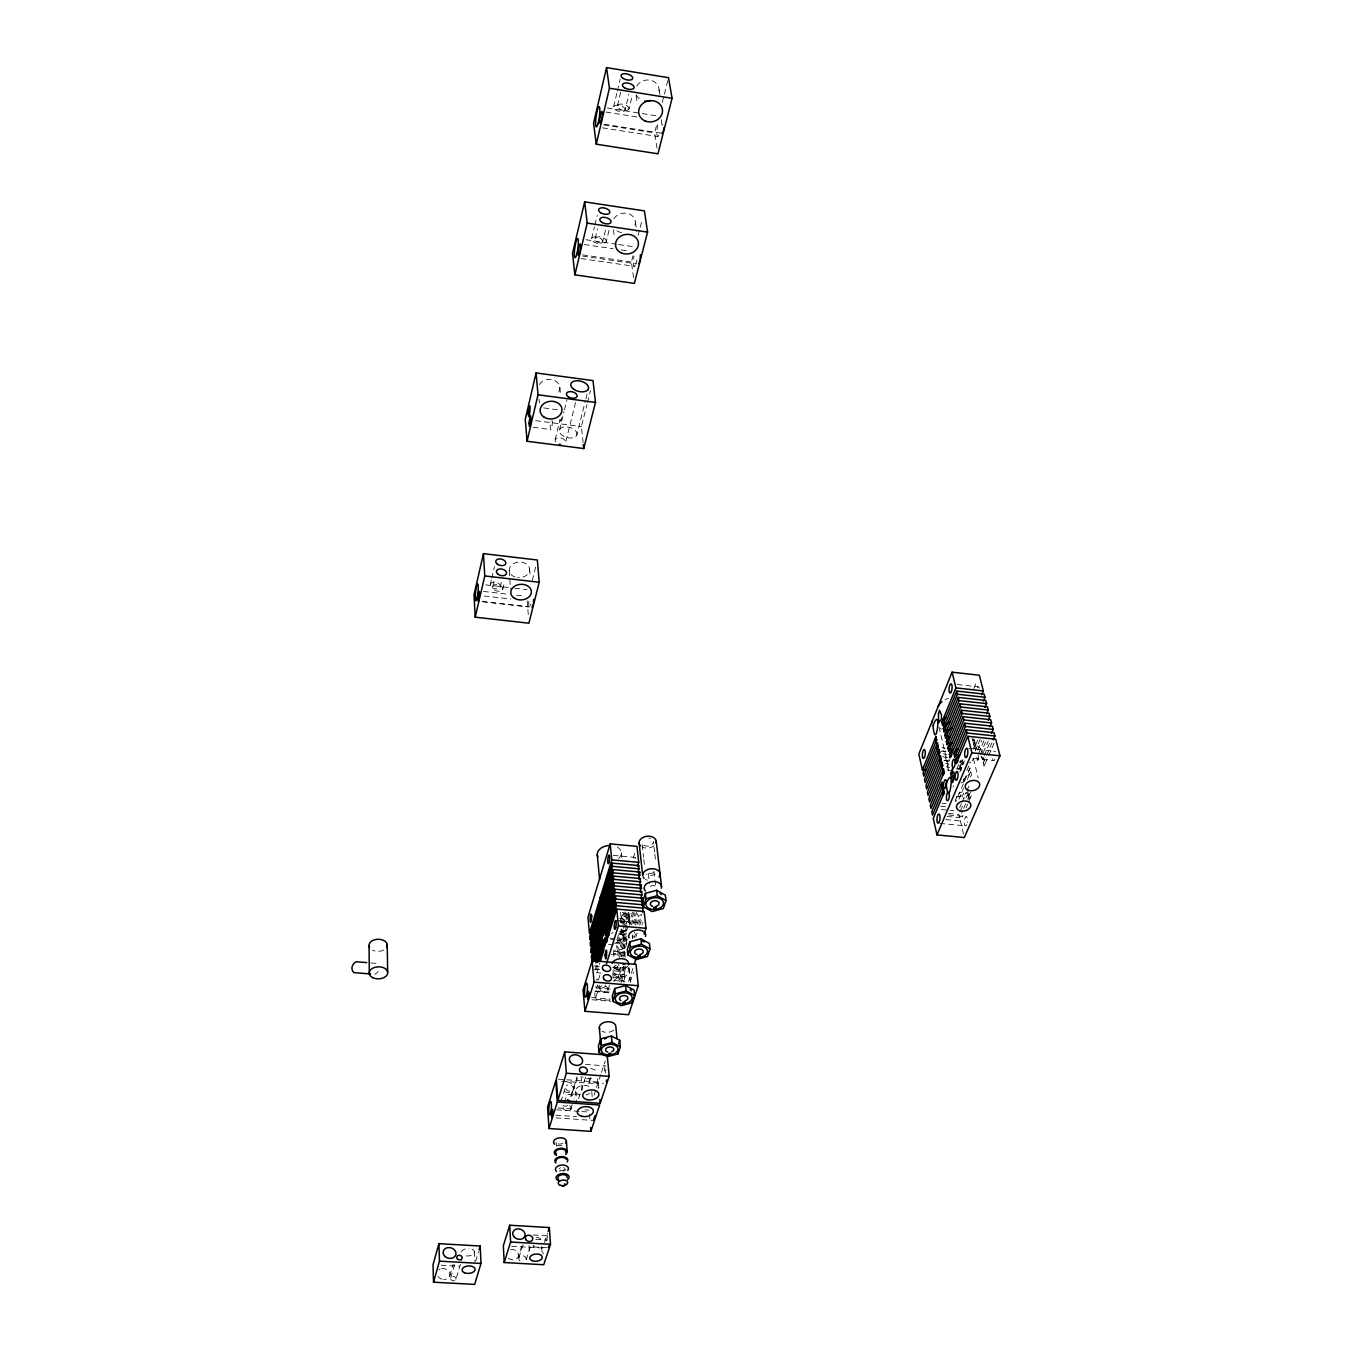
<?xml version="1.0" encoding="UTF-8"?>
<svg xmlns="http://www.w3.org/2000/svg" width="1352" height="1352" viewBox="0 0 1352 1352"><rect width="100%" height="100%" fill="white"/><g stroke="black" fill="none" stroke-linecap="round" stroke-linejoin="round"><path stroke-width="0.75" stroke-dasharray="5 3.75" d="M589.151 1077.865L589.54 1082.411L603.465 1083.408M590.773 1077.73L589.54 1082.411M605.848 1069.28L605.273 1073.082M957.03 768.291L960.849 768.68L963.351 762.19L961.661 759.959M490.387 584.115L491.3 580.245M491.756 578.301L494.477 566.657M492.821 586.43L494.19 580.6M613.656 106.74L616.934 92.933M617.408 90.956L620.213 79.126M500.223 586.971A5.138 3.245 13.7 0 0 493.784 582.171A5.138 3.245 13.7 0 0 491.891 587.495A5.138 3.245 13.7 0 0 500.223 586.971L501.609 581.157M617.475 105.608L620.686 92.156M502.724 589.303A5.171 3.279 13.8 0 0 496.252 584.47A5.171 3.279 13.8 0 0 494.342 589.844A5.171 3.279 13.8 0 0 502.724 589.303L504.6 581.529M591.652 238.543L594.457 226.882M594.931 224.939L597.263 215.221M625.063 110.12A5.966 2.941 15 0 0 617.425 105.203A5.966 2.941 15 0 0 615.582 109.968A5.966 2.941 15 0 0 625.063 110.12L628.866 94.37M595.15 238.476L597.516 228.708M628.984 109.022A6.016 2.958 15.1 0 0 621.261 104.053A6.016 2.958 15.1 0 0 619.419 108.87A6.016 2.958 15.1 0 0 628.984 109.022L632.229 95.586M602.637 241.788A5.729 3.042 14.9 0 0 595.303 236.87A5.729 3.042 14.9 0 0 593.477 241.839A5.729 3.042 14.9 0 0 602.637 241.788L605.966 228.184M555.165 439.653L560.083 419.542M559.576 429.902L564.004 411.836M564.494 409.825L566.961 399.786M606.237 241.738A5.78 3.076 14.9 0 0 598.835 236.786A5.78 3.076 14.9 0 0 597.009 241.805A5.78 3.076 14.9 0 0 606.237 241.738L609.11 230.026M575.546 402.507L565.558 442.695A5.425 3.194 14.6 0 0 558.68 437.795A5.425 3.194 14.6 0 0 556.838 443.033M532.299 580.447L535.848 566.15M576.814 434.938A8.991 5.273 14.7 0 0 565.373 426.843A8.991 5.273 14.7 0 0 562.381 435.513A8.991 5.273 14.7 0 0 576.814 434.938L585.382 400.868M585.872 398.874L588.39 388.852M657.038 148.112L654.605 132.935L657.19 122.711M662.345 102.245L663.883 96.11M664.407 94.065L668.006 79.734M583.101 442.56L581.411 426.607L586.954 404.603M587.461 402.609L590.486 390.61M633.547 277.549L631.384 261.984L632.956 255.849M638.161 235.4L639.716 229.265M640.24 227.22L642.318 219.041M534.209 1245.614L533.651 1246.966L533.127 1245.327M449.793 1275.764L453.123 1264.289M450.689 1277.843L454.576 1264.458M455.945 1279.296A2.721 2.265 15 0 0 452.531 1276.322A2.721 2.265 15 0 0 451.467 1280.091A2.721 2.265 15 0 0 455.945 1279.296L461.539 1260.216M965.936 775.794L964.99 778.059M475.634 1261.281L478.49 1251.749M594.981 969.976L596.756 964.246M596.469 969.485L597.668 965.666M596.773 972.815L599.764 963.266M633.243 858.233L635.727 850.323M598.395 979.896L600.694 972.578M560.827 1101.897L565.542 1086.923A4.039 3.11 17.5 0 0 570.02 1091.216A4.039 3.11 17.5 0 0 572.91 1086.94A4.039 3.11 17.5 0 0 566.454 1085.572M609.752 1000.277L595.286 999.128L599.663 985.27M620.061 921.456L622.596 913.445M621.024 922.672L624.185 912.651M564.375 1102.505L566.285 1096.506A4.056 3.127 17.6 0 1 570.95 1094.596A4.056 3.127 17.6 0 1 574.076 1098.72M616.901 939.91L619.436 931.9M621.988 923.889L625.79 911.873M625.232 957.402L622.495 930.429L616.918 948.377L616.596 945.132L626.753 913.107M508.251 1258.087A6.27 5.138 17.2 0 0 518.441 1256.329L522.007 1245.124M623.272 928.368L628.376 912.346A13.706 9.16 -5.9 0 1 622.427 918.447M518.864 1257.816L523.021 1244.786M570.865 1096.185L577.017 1076.834M570.933 1096.607L573.316 1089.12M611.459 954.36L617.56 954.884L617.239 951.622L624.252 929.601M624.877 927.607L629.947 911.704M564.46 1091.605A6.726 5.171 17.4 0 0 573.873 1089.07L577.574 1077.443M617.56 954.884L630.911 913.006M618.523 956.134L628.105 926.12M632.516 912.363L629.39 922.115L629.052 918.853M607.961 990.036L609.718 984.543M570.865 1108.708L572.149 1104.702M619.486 957.402L627.176 933.404M629.728 925.393L634.105 911.738M621.092 956.675L626.872 938.677M631.333 924.785L635.085 913.073M622.714 955.965L627.21 941.972M632.922 924.16L636.691 912.465M526.114 1259.844L530.913 1244.972M613.369 974.065L619.503 974.572L619.182 971.26L621.109 965.26M623.678 957.267L625.621 951.267M634.527 923.568L637.671 913.817M585.5 1077.121L578.656 1098.382A4.056 3.127 17.7 0 0 575.023 1094.14A4.056 3.127 17.7 0 0 570.798 1097.013M619.503 974.572L621.954 966.95M635.457 925.089L638.617 915.27M625.08 965.97L620.162 981.197L619.841 977.868L623.525 966.46M632.297 934.908L632.635 938.22L634.544 932.339M637.079 924.481L640.257 914.662M634.257 937.612L635.524 933.691M638.702 923.872L641.879 914.053M621.109 982.617L626.044 967.39M635.879 937.021L637.164 933.1M639.699 925.241L642.251 917.383M628.596 981.535L633.767 965.751M544.484 1242.437L547.526 1233.125M630.319 981.772L633.48 972.088M594.069 1095.052L595.928 1089.391M596.536 1087.515L597.787 1083.729L559.965 1081.025M598.835 1087.87L598.328 1082.073L600.863 1074.35M601.488 1072.406L605.29 1060.83M953.059 786.932L953.498 785.901M604.919 1066.17L604.243 1073.184M973.795 688.557L976.955 680.935M956.743 769.254L959.075 763.745M959.058 768.781L962.945 759.57M959.819 771.975L964.5 760.939M977.733 739.933L974.488 747.555L973.693 744.327L975.299 740.524M966.832 770.589L969.181 765.08L969.976 768.308L955.83 801.432M980.149 739.341L975.282 750.783A14.568 10.089 -13.4 0 0 972.223 741.133M977.699 750.191L981.772 740.659M958.957 799.15L963.672 788.115M967.609 778.904L970.77 771.553L971.547 774.797A14.534 9.988 -13.1 0 1 967.559 779.682M978.51 753.436L984.222 740.102M962.083 796.886L963.672 793.202M976.871 757.255L977.682 760.5L979.321 756.681M980.132 754.771L986.673 739.527M959.717 807.465L961.323 803.747M962.117 801.888L966.105 792.593M966.9 790.734L969.299 785.157M983.242 752.675L988.227 741.065M960.495 810.727L962.894 805.15M966.088 797.714L968.488 792.137M984.053 755.937L989.884 742.383M947.127 816.49L959.667 817.723L962.861 810.287M963.672 808.428L966.866 800.992M967.677 799.133L970.871 791.697A14.551 9.937 -13 0 1 963.807 798.424M994.058 743.127L984.019 766.364L983.208 763.086L985.709 757.272M986.554 755.345L992.385 741.775M963.452 833.88L960.427 821.002L962.844 815.425M966.055 807.989L967.66 804.271M968.454 802.412L971.666 794.976A14.568 9.937 -12.9 0 1 967.66 799.843M964.72 778.82L963.807 781.05L963.401 778.921M955.103 801.212L957.537 794.182M547.611 1235.829L546.529 1241.778M374.791 974.302L376.211 973.372A13.605 8.889 -1.4 0 0 378.019 971.361M441.191 1265.202L459.612 1266.216M533.651 1246.966L546.664 1247.71M511.614 1246.24L542.642 1248.014L543.065 1254.284M533.296 1234.967L547.442 1235.779M535.882 1239.412L547.036 1240.054M555.74 1115.197L576.628 1116.634M555.892 1117.867L593.68 1120.453M557.937 1107.981L574.566 1109.13M584.96 1109.857L589.117 1110.144M556.652 1109.823L579.755 1111.428M581.85 1111.564L588.154 1112.003M558.393 1079.2L564.697 1079.64M566.792 1079.792L598.328 1082.073M585.517 1064.396L605.375 1065.849M596.35 987.974L610.817 989.14M595.488 990.898L609.972 992.064M594.897 991.523L609.515 992.689M591.551 997.607L610.259 999.094M592.007 999.77L610.8 1001.257M594.339 965.953L600.474 966.46M612.726 967.457L618.861 967.964L618.523 964.686M594.643 969.249L600.778 969.756M613.048 970.753L619.182 971.26M596.992 972.73L601.082 973.051M613.69 977.378L619.841 977.868M613.723 980.521L624.049 981.366M370.938 962.945L377.225 963.452L378.188 964.567M613.166 951.284L617.239 951.622M620.653 929.99L628.494 930.666M609.887 938.17L615.954 938.677M608.485 944.457L616.596 945.132M615.633 920.492L643.079 922.875M613.233 855.377L635.896 857.472M948.462 813.414L958.889 814.445L959.667 817.723M948.682 814.969L966.241 816.692M945.792 819.565L960.427 821.002M940.012 823.402L965.396 825.886M942.04 803.206L946.197 803.629M940.705 806.265L949.036 807.093M941.465 809.527L953.954 810.761M943.949 760.585L950.118 761.227M968.691 748.45L994.633 751.188M940.688 751.188L946.839 751.83M973.812 758.506L993.771 760.601A4.732 1.605 -83.9 0 1 992.52 757.137M957.284 684.518L978.256 686.85M484.236 595.995L510.836 599.02M482.14 601.572L529.511 606.963M482.461 601.64L528.057 606.828M485.841 584.892L512.611 587.985M514.673 588.221L527.027 589.641M483.458 591.432L508.318 594.288M516.616 595.235L524.897 596.181M535.679 420.641L581.411 426.607M533.127 427.266L550.602 429.547M543.859 407.932L559.796 410.045M582.661 254.869L631.384 261.984M582.661 256.103L636.167 263.91M581.14 258.587L634.274 266.31M585.872 239.71L616.563 244.222M618.625 244.526L632.939 246.639M584.284 244.526L613.115 248.751M621.362 249.968L629.593 251.168M604.276 124.232L662.074 133.341M603.736 124.908L654.605 132.935M602.468 127.832L657.782 136.535M607.335 108.008L640.172 113.23M642.217 113.551L656.582 115.849M605.983 112.047L636.978 116.965M960.849 768.68L959.971 765.249M984.408 761.007L983.58 757.712A14.72 10.14 -13.4 0 1 983.208 763.086M981.586 756.545L982.397 759.807A14.703 10.14 -13.4 0 0 983.073 757.086M974.048 739.003L974.843 742.214M972.105 737.922L972.899 741.133A14.5 10.089 -13.4 0 0 973.558 738.412M973.491 758.776L978.189 777.907M967.964 792.661L969.79 800.316M960.004 765.773L961.644 772.195M938.998 726.903L948.867 768.849M945.369 756.85L949.07 772.6M659.1 89.722L660.469 97.986M636.099 95.671L637.367 103.952M635.406 222.015L636.792 231.699M613.419 229.637L614.45 237.377M654.588 852.132L653.371 841.654A5.729 3.938 -6.6 0 1 648.639 845.997A5.729 3.938 -6.6 0 1 642.2 843.682M654.841 854.227L655.821 862.593M653.912 871.229L655.754 887.216A2.924 1.96 -6.6 0 0 651.63 885.763A2.924 1.96 -6.6 0 0 650.887 889.058M648.352 873.747L649.501 883.735M642.183 844.78L643.586 857.354M643.822 859.449L644.769 867.832M629.356 916.453L629.694 919.715M628.376 912.346L628.714 915.591M621.312 852.673L621.954 858.773M626.077 938.288L626.72 944.609M629.204 968.691L630.623 982.465M620.636 912.178L621.667 922.317M623.306 966.021L624.911 981.974A2.805 1.825 -6 0 0 622.342 980.386A2.805 1.825 -6 0 0 619.368 982.008M617.746 966.545L619.317 982.481M559.846 387.365L560.624 395.325M613.521 952.146L613.926 956.337M613.25 978.172L612.676 972.341A8.399 5.476 -5.9 0 0 625.587 975.907A8.399 5.476 -5.9 0 0 624.877 966.443M594.728 992.841L595.286 999.128M539.059 399.094L539.414 403.065M597.533 1078.71L598.378 1088.394M591.737 1091.571L592.227 1097.368M589.438 1113.997L590.097 1121.721M581.09 1076.361L582.205 1089.915M575.58 1091.132L576.51 1102.742M529.629 569.006L530.254 577.101M527.212 600.896L528.294 615.092M556.095 1142.119L556.399 1146.31M509.231 570.73L510.498 588.965M541.611 1246.578L542.017 1252.865M528.97 1245.699L529.342 1251.986M474.4 1251.597L474.805 1261.298M383.579 950.067A9.143 6.033 -1.5 0 1 372.476 950.118M613.707 1030.224A8.281 5.29 -5.7 0 1 602.046 1031.306M613.892 981.552A8.433 5.476 -6 0 1 622.799 976.702A8.433 5.476 -6 0 1 630.505 981.451M617.374 847.146A12.067 8.264 -5.8 0 1 618.219 858.807M605.375 985.05A4.208 3.11 17.5 0 1 602.113 987.94A4.208 3.11 17.5 0 1 597.381 985.219M613.588 969.502A8.399 5.476 -5.9 0 1 620.636 966.105M625.689 937.697A8.298 5.492 -5.9 0 1 615.87 942.479M611.459 933.657A8.298 5.492 -5.9 0 1 613.098 932.626M619.351 931.511A8.298 5.492 -5.9 0 1 625.486 934.857M628.815 967.305A8.399 5.476 -5.9 0 1 623.407 974.522A8.399 5.476 -5.9 0 1 612.878 971.615M613.385 967.39A8.399 5.476 -5.9 0 1 616.292 965.091M623.255 966.511A2.788 1.825 -5.9 0 1 618.929 967.88A2.788 1.825 -5.9 0 1 619.013 964.838M618.76 933.353A5.526 3.667 -5.9 0 1 623.002 937.46A5.526 3.667 -5.9 0 1 616.444 940.654M625.976 966.731A5.594 3.65 -5.9 0 1 618.641 969.84A5.594 3.65 -5.9 0 1 615.566 964.906M626.483 929.804A13.774 9.16 -5.9 0 1 620.534 932.711M622.596 915.676A13.774 9.16 -5.9 0 1 630.032 922.993M626.821 933.083A13.79 9.16 -5.9 0 1 620.855 935.99M619.554 918.346A13.79 9.16 -5.9 0 1 629.745 923.94M624.793 913.513A13.689 9.16 -5.9 0 1 622.089 915.219M596.469 980.234A4.428 0.879 -85.2 0 1 597.567 979.947M597.5 985.05A4.428 0.879 -85.2 0 1 596.469 987.991A4.428 0.879 -85.2 0 1 595.826 985.473M624.607 954.934A13.841 9.126 -5.9 0 1 621.362 956.134M629.001 913.192A13.723 9.16 -5.9 0 1 619.537 922.909M635.136 858.655A4.394 0.929 -84.7 0 1 635.389 857.979M623.559 981.772A4.411 0.929 -85.3 0 1 624.438 982.127M642.031 924.886A4.512 0.963 -85 0 1 642.284 924.007M628.714 914.121A13.74 9.16 -5.9 0 1 625.807 923.264M622.275 912.397A13.757 9.16 -5.9 0 1 628.173 924.447M624.421 938.068A13.807 9.16 -5.9 0 1 617.678 939.91M614.112 939.927A13.807 9.16 -5.9 0 1 610.732 939.319M619.875 921.642A13.807 9.16 -5.9 0 1 626.23 923.45M632.939 935.821A13.875 9.177 -5.9 0 1 632.635 938.22M622.393 931.19A13.892 9.177 -5.9 0 1 625.807 931.815M619.115 934.536A13.909 9.177 -5.9 0 1 622.731 934.536M627.497 939.674A13.824 9.16 -5.9 0 1 614.433 943.223M623.948 948.31A13.807 9.126 -5.9 0 1 613.605 950.152M624.269 951.622A13.824 9.126 -5.9 0 1 613.926 953.464M627.734 966.241A8.382 5.476 -5.9 0 1 613.301 967.559M661.55 119.567A10.123 1.825 -81.7 0 1 661.365 124.114M658.88 135.318A10.123 1.825 -81.7 0 1 656.971 134.338A10.123 1.825 -81.7 0 1 657.849 123.742M662.108 125.601A6.118 1.115 -81.7 0 1 662.429 124.164M636.775 86.106A11.881 10.579 -11 0 1 651.343 80.461A11.881 10.579 -11 0 1 658.813 92.494M639.293 98.73A11.881 10.579 -11 0 1 635.998 94.234M636.91 259.888A9.633 1.741 -82.2 0 1 635.862 263.995M635.288 265.364A9.633 1.741 -82.2 0 1 633.987 256.136M613.892 218.804A11.424 9.785 -8.1 0 1 629.238 213.988A11.424 9.785 -8.1 0 1 634.139 227.018M621.633 232.561A11.424 9.785 -8.1 0 1 616.394 230.448M561.621 417.717A5.442 0.879 -83 0 1 560.522 421.03A5.442 0.879 -83 0 1 559.948 418.968M552.444 420.827A5.476 0.879 -83.1 0 1 551.481 428.145A5.476 0.879 -83.1 0 1 550.281 428.161A5.476 0.879 -83.1 0 1 551.041 420.844M539.245 384.61A10.867 8.822 -4.3 0 1 555.013 380.706A10.867 8.822 -4.3 0 1 557.193 393.838M530.761 604.107A8.484 1.352 -83.7 0 1 530.339 605.561M528.902 606.102A8.484 1.352 -83.7 0 1 528.75 601.251M515.028 577.017A10.224 7.808 -3.6 0 1 512.932 563.987A10.224 7.808 -3.6 0 1 529.325 567.637A10.224 7.808 -3.6 0 1 517.562 577.574M567.637 1105.446A4.005 3.11 17.5 0 1 562.077 1105.057M569.615 1105.53A4.039 3.127 17.6 0 1 569.952 1110.076A4.039 3.127 17.6 0 1 564.375 1109.671A4.039 3.127 17.6 0 1 564.021 1105.142M589.557 1093.362A8.027 4.986 -5.3 0 1 586.092 1094.968M579.991 1095.052A8.027 4.986 -5.3 0 1 576.949 1087.954A8.027 4.986 -5.3 0 1 588.897 1086.349M472.085 1249.147A6.523 3.769 -3.8 0 1 473.42 1253.997A6.523 3.769 -3.8 0 1 465.189 1255.771M461.488 1251.868A6.523 3.769 -3.8 0 1 469.026 1248.454M441.715 1268.666A6.49 5.391 14.5 0 1 449.895 1273.652A6.49 5.391 14.5 0 1 443.726 1279.465M442.053 1279.195A6.49 5.391 14.5 0 1 438.065 1276.44M438.893 1269.917A6.49 5.391 14.5 0 1 440.194 1269.122M536.136 1237.249A6.27 3.633 -4.7 0 1 541.206 1240.308M510.532 1249.485A6.27 5.138 17.2 0 1 518.441 1256.329M519.996 1260.926A3.769 3.093 17.6 0 1 519.54 1256.667A3.769 3.093 17.6 0 1 524.458 1256.38A3.769 3.093 17.6 0 1 525.793 1260.588M566.995 1081.921A6.726 5.171 17.4 0 1 573.873 1089.07M591.5 1078.321A8.078 5.053 -5.4 0 1 582.256 1076.834M590.604 1068.604A8.078 5.053 -5.4 0 1 597.026 1072.913M653.962 845.794A8.602 5.915 -6.6 0 1 641.862 846.876M647.371 880.169A8.704 5.898 -6.6 0 1 645.512 879.392M653.574 872.26A2.907 1.96 -6.6 0 1 649.061 873.071M648.909 838.223A5.729 3.938 -6.6 0 1 650.312 838.493M655.264 873.899A5.797 3.938 -6.6 0 1 646.138 873.916M562.855 1143.15A3.87 2.349 -4.9 0 1 556.297 1142.71M562.026 1145.364A6.456 3.921 -4.9 0 1 555.706 1144.941M565.778 1169.21A3.904 2.349 -5 0 1 563.209 1171.119M560.218 1171.17A3.904 2.349 -5 0 1 559.373 1170.883M564.494 1169.125A2.603 1.555 -5 0 1 561.773 1170.545A2.603 1.555 -5 0 1 559.356 1169.21M559.39 1168.804A2.603 1.555 -5 0 1 560.505 1167.739M563.666 1167.689A2.603 1.555 -5 0 1 564.409 1168.331M949.746 761.075A4.495 1.453 -83.9 0 1 949.053 759.013M977.428 687.543A4.614 1.521 -83.4 0 1 979.237 688.1M993.771 751.83A4.732 1.605 -83.9 0 1 995.393 751.797M995.038 759.199A4.732 1.605 -83.9 0 1 994.193 760.432M966.596 824.619A4.614 1.538 -84.4 0 1 964.246 823.165A4.614 1.538 -84.4 0 1 966.105 816.709A4.614 1.538 -84.4 0 1 967.187 822.574M969.976 768.308A14.5 9.988 -13.1 0 1 968.387 770.893M974.353 741.623A14.534 10.089 -13.4 0 1 973.693 744.327M973.575 739.848A14.551 10.089 -13.4 0 1 974.488 747.555M978.054 755.16A14.619 10.089 -13.3 0 1 977.682 760.5M980.69 748.805A14.686 10.14 -13.5 0 0 975.637 745.459L976.431 748.67A14.585 10.089 -13.4 0 0 973.034 744.361M981.958 751.188A14.686 10.14 -13.5 0 1 982.262 753.824M973.017 747.994A14.703 10.14 -13.4 0 1 979.338 750.106M980.977 756.664A14.737 10.14 -13.4 0 1 984.019 766.364M970.77 771.553A14.517 9.988 -13.1 0 1 966.764 776.437M964.5 781.557A14.534 9.988 -13.1 0 1 960.985 782.876M968.505 790.988A14.534 9.937 -13 0 1 955.813 797.139M962.252 791.883A14.517 9.937 -13 0 1 958.754 793.185M973.17 758.185A7.318 5.053 -13.4 0 1 972.037 760.855M970.821 762.021A7.318 5.053 -13.4 0 1 969.283 762.967M963.773 763.981A7.318 5.053 -13.4 0 1 959.548 761.97M962.844 762.663A5.864 4.039 -13.4 0 1 960.309 760.399M973.829 747.605A14.602 10.089 -13.4 0 1 975.975 749.549M961.39 768.595A14.466 9.988 -13.2 0 1 957.892 769.913M950.557 770.572A14.466 9.988 -13.2 0 1 947.177 769.863M963.655 763.508A14.45 9.988 -13.2 0 1 960.613 765.384M949.797 767.345A14.45 9.988 -13.2 0 1 946.434 766.652M946.028 751.374A14.348 10.005 -13.2 0 1 942.682 750.664M945.285 748.197A14.331 10.005 -13.3 0 1 941.938 747.487M962.877 760.297A14.433 9.988 -13.2 0 1 959.836 762.173M949.036 764.133A14.433 9.988 -13.2 0 1 945.673 763.424M948.276 760.939A14.416 9.988 -13.2 0 1 944.93 760.23M947.532 757.745A14.399 10.005 -13.2 0 1 941.33 755.683M946.772 754.551A14.365 10.005 -13.2 0 1 943.426 753.841M941.482 729.134A5.695 3.988 -13.3 0 1 940.367 728.593M964.449 778.651A7.267 4.986 -13 0 1 963.317 781.287M945.048 699.694A14.331 10.089 -13.6 0 1 948.512 698.359M600.474 990.205A4.225 3.127 17.6 0 0 607.623 990.779A4.225 3.127 17.6 0 0 603.6 985.659A4.225 3.127 17.6 0 0 600.474 990.205"/><path stroke-width="1.5" d="M533.702 599.392L533.415 603.212M594.914 1115.907L593.494 1120.183M606.659 1079.961L606.355 1081.921M549.25 1245.614L548.185 1247.457M533.195 604.479L531.995 607.217M483.458 553.644L474.011 594.812L475.211 617.171L528.902 623.204L539.194 582.256L537.369 560.015L483.458 553.644L484.776 575.935L475.211 617.171M606.541 67.6L593.562 123.302L596.266 144.191L657.951 153.807L672.079 98.307L668.53 77.689L606.541 67.6L609.431 88.218L596.266 144.191M536.085 372.949L525.269 419.289L527.06 441.259L583.743 448.543L595.488 402.423L593.004 380.605L536.085 372.949L538.012 394.784L527.06 441.259M584.655 201.87L572.504 253.399L574.887 274.845L634.358 283.396L647.574 232.088L644.414 210.878L584.655 201.87L587.207 223.114L574.887 274.845M438.927 1243.671L433.012 1264.762L433.519 1282.203L474.653 1284.4L480.991 1263.461L480.213 1246.02L438.927 1243.671L439.468 1261.162L433.519 1282.203M479.064 1249.839L480.213 1246.02M610.174 843.868L587.951 917.231L589.387 933.218L611.78 859.872L610.174 843.868L636.961 846.369L638.736 862.356L637.502 866.26M612.101 863.1L589.675 936.446L589.962 939.674L612.422 866.345L612.101 863.1L639.09 865.584L638.212 872.716M612.76 869.573L590.249 942.919L590.537 946.163L613.081 872.834L612.76 869.573L639.8 872.04L638.921 879.189M613.402 876.079L590.824 949.408L591.128 952.67L613.74 879.341L613.402 876.079L640.51 878.547L639.631 885.695M614.062 882.619L591.415 955.932L591.703 959.21L614.399 885.898L614.062 882.619L641.237 885.07L640.358 892.236M509.687 1225.216L503.333 1245.767L504.195 1262.531L543.741 1264.728L550.484 1244.313L549.351 1227.548L509.687 1225.216L510.617 1242.015L504.195 1262.531M592.142 960.714L583.084 989.901L584.926 1011.313L628.663 1014.727L638.279 985.726L636.015 964.348L592.142 960.714L594.052 982.143L584.926 1011.313M592.007 962.489L614.721 889.193L641.963 891.627L641.068 898.81M605.172 1054.881L564.713 1051.873L556.297 1079.048L557.852 1100.359L600.203 1103.333L609.16 1076.327L607.2 1055.033M593.545 961.762L615.059 892.489L614.721 889.193M595.083 961.052L615.38 895.784L642.69 898.218L641.794 905.451M595.86 962.844L603.009 939.927L603.313 943.257A13.824 9.126 -5.9 0 0 603.043 945.656M642.521 912.093L643.417 904.843L616.056 902.426L605.595 935.922L605.29 932.61L615.718 899.097L615.38 895.784M597.364 962.337L603.313 943.257M598.851 961.847L603.634 946.569L603.938 949.915L600.356 961.356M607.437 940.248A13.909 9.177 -5.9 0 0 606.237 942.581L605.916 939.251L616.394 905.756L616.056 902.426M606.237 942.581L616.732 909.085L644.16 911.501L646.019 928.283L644.076 934.198M549.03 1128.531L557.328 1102.032L555.773 1080.721L547.543 1107.254L549.03 1128.531L590.908 1131.37L599.646 1105.006L557.328 1102.032M557.852 1100.359L566.37 1073.234L564.713 1051.873M606.541 963.503L618.405 925.9L616.732 909.085M638.567 875.944L639.8 872.04M639.986 888.974L641.237 885.07M641.439 902.122L642.69 898.218M614.737 988.481L612.355 995.866L612.878 1001.274L621.312 1005.702L632.144 1002.795L634.578 995.427L634.02 990.036L625.604 985.557L614.737 988.481L615.261 993.889L612.878 1001.274M629.778 941.82L627.311 949.476L627.869 954.884L636.437 959.514L647.473 956.523L649.991 948.884L649.399 943.476L640.848 938.795L629.778 941.82L630.353 947.228L627.869 954.884M645.394 893.368L642.825 901.328L643.434 906.736L652.12 911.569L663.376 908.493L665.995 900.55L665.353 895.142L656.683 890.258L645.394 893.368L646.002 898.776L643.434 906.736M600.727 1038.86L598.429 1045.975L599.004 1052.464L607.352 1056.723L617.982 1053.884L620.348 1046.786L619.723 1040.296L611.408 1036.021L600.727 1038.86L601.319 1045.349L599.004 1052.464M634.409 963.773L636.336 957.858M548.135 1231.266L549.351 1227.548M618.54 1043.862L619.723 1040.296M981.755 694.742L983.36 690.94L979.338 675.24L952.078 672.181L918.819 754.078L922.368 769.846L926.475 770.268M922.368 769.846L935.973 736.637L936.699 739.798A14.348 10.005 -13.2 0 0 936.091 742.485M944.152 722.847A14.433 10.106 -13.5 0 0 942.597 725.466L941.837 722.289L955.932 687.898L952.078 672.181M936.699 739.798L923.078 773.023L923.788 776.2L937.443 742.992L938.187 746.169A14.399 10.005 -13.2 0 0 937.561 748.856M942.597 725.466L956.709 691.058L984.172 694.1L984.983 697.277L983.377 701.08M945.656 729.218A14.466 10.089 -13.5 0 0 944.102 731.838L943.341 728.643L957.486 694.235L956.709 691.058M938.187 746.169L924.514 779.394L925.224 782.605L938.93 749.38L939.691 752.574A14.433 9.988 -13.2 0 0 939.048 755.261M944.102 731.838L958.264 697.429L985.794 700.454L986.605 703.631L985 707.451M947.177 735.606A14.5 10.089 -13.4 0 0 945.606 738.226L944.862 735.032L959.058 700.623L958.264 697.429M939.691 752.574L925.951 785.799L926.661 789.027L940.434 755.785L941.178 759.013A14.466 9.988 -13.2 0 0 940.553 761.7M945.606 738.226L959.836 703.817L987.433 706.842L988.244 710.037L986.639 713.856M948.715 742.045A14.551 10.089 -13.4 0 0 947.127 744.665L946.366 741.454L960.63 707.028L959.836 703.817M941.178 759.013L927.387 792.238L928.114 795.483L941.938 762.241L942.682 765.486A14.5 9.988 -13.1 0 0 942.057 768.173M947.127 744.665L961.424 710.239L989.072 713.248L989.901 716.476L988.278 720.278M950.253 748.518A14.585 10.089 -13.4 0 0 948.665 751.137L947.904 747.893L962.202 713.467L961.424 710.239M942.682 765.486L928.841 798.711L929.584 801.973L943.442 768.73L944.203 771.975A14.534 9.988 -13.1 0 0 943.561 774.662M948.665 751.137L962.996 716.695L990.729 719.703L991.557 722.931L989.918 726.751M951.791 755.007A14.619 10.089 -13.3 0 0 950.202 757.627L949.425 754.382L963.807 719.94L962.996 716.695M944.203 771.975L930.311 805.217L931.038 808.479L941.989 782.369L942.733 785.63A14.534 9.937 -13 0 0 942.107 788.3M950.202 757.627L964.601 723.202L992.385 726.193L993.213 729.438L991.557 733.308M956.388 754.298A14.703 10.14 -13.4 0 0 954.782 756.934L954.005 753.655L965.396 726.447L964.601 723.202M942.733 785.63L931.782 811.758L932.508 815.036L943.493 788.909L944.254 792.204A14.568 9.937 -12.9 0 0 943.611 794.875M954.782 756.934L966.207 729.725L994.058 732.699L994.886 735.978L993.23 739.848M957.96 760.855A14.737 10.14 -13.4 0 0 956.354 763.491L955.56 760.213L967.001 732.987L966.207 729.725M944.254 792.204L933.252 818.332L936.97 834.894L964.314 837.547L999.973 755.768L995.731 739.257L967.812 736.282L956.354 763.491M936.97 834.894L971.868 752.827L967.812 736.282M646.002 898.776L657.309 895.683L665.995 900.55M630.353 947.228L641.439 944.203L649.991 948.884M615.261 993.889L626.145 990.948L634.578 995.427M601.319 1045.349L612.017 1042.51L620.348 1046.786M439.468 1261.162L480.991 1263.461M510.617 1242.015L550.484 1244.313M566.37 1073.234L609.16 1076.327M370.617 973.964L353.886 972.629L352.923 971.513A13.605 8.889 -1.4 0 1 354.832 962.675L356.235 961.762L366.747 962.607M594.052 982.143L638.279 985.726M618.405 925.9L646.019 928.283M615.059 892.489L642.318 894.923M615.718 899.097L643.062 901.531M616.394 905.756L643.789 908.155M613.081 872.834L640.155 875.285M613.74 879.341L640.882 881.791M614.399 885.898L641.592 888.348M611.78 859.872L638.736 862.356M612.422 866.345L639.445 868.812M971.868 752.827L999.973 755.768M965.396 726.447L993.213 729.438M967.001 732.987L994.886 735.978M960.63 707.028L988.244 710.037M962.202 713.467L989.901 716.476M963.807 719.94L991.557 722.931M955.932 687.898L983.36 690.94M957.486 694.235L984.983 697.277M959.058 700.623L986.605 703.631M484.776 575.935L539.194 582.256M538.012 394.784L595.488 402.423M587.207 223.114L647.574 232.088M609.431 88.218L672.079 98.307M656.227 841.4L661.567 886.692M656.683 890.258L657.309 895.683M639.09 842.938L642.707 875.454A8.704 5.898 -6.6 0 1 653.286 868.761A8.704 5.898 -6.6 0 1 659.066 876.941M640.848 938.795L641.439 944.203M583.32 444.555L583.743 448.543M625.604 985.557L626.145 990.948M616.985 1038.353L615.819 1026.286A8.281 5.29 -5.7 0 0 606.051 1021.926A8.281 5.29 -5.7 0 0 599.713 1029.159M617.678 1050.656L617.982 1053.884M597.263 854.836L599.595 879.29M600.423 897.069L600.727 900.297M601.032 903.525L601.336 906.769M601.961 913.276L601.657 910.014A13.706 9.16 -5.9 0 1 604.851 905.587M602.265 916.538L602.586 919.799A13.757 9.16 -5.9 0 1 603.769 917.467M602.891 923.078L603.195 926.373M603.516 929.652L603.82 932.964M611.408 1036.021L612.017 1042.51M599.325 1027.824L600.761 1043.913M599.865 1099.463L600.203 1103.333M590.57 1127.5L590.908 1131.37M566.387 1141.156L567.164 1151.549M387.23 944.49L387.652 972.003M369.062 946.147L369.316 973.693M369.637 947.668A9.143 6.033 -1.5 0 1 378.29 939.268A9.143 6.033 -1.5 0 1 386.52 947.583M629.035 937.95A8.585 5.678 -6.3 0 1 636.809 930.041A8.585 5.678 -6.3 0 1 645.546 936.446M642.318 941.161A8.619 5.678 -6.3 0 1 644.16 941.905M636.944 954.529A4.326 2.839 -6.3 0 1 635.744 950.152A4.326 2.839 -6.3 0 1 642.555 950.118A4.326 2.839 -6.3 0 1 640.223 954.512M645.495 891.103A8.754 5.898 -6.6 0 1 651.36 881.724A8.754 5.898 -6.6 0 1 661.348 888.247M660.029 893.503A8.788 5.898 -6.6 0 1 661.5 894.601M652.678 906.398A4.411 2.958 -6.6 0 1 651.478 901.835A4.411 2.958 -6.6 0 1 658.407 901.818A4.411 2.958 -6.6 0 1 656.007 906.381M604.53 1038.978A8.332 5.273 -5.7 0 1 606.49 1038.252M607.775 1052.093A4.174 2.636 -5.7 0 1 606.338 1048.239A4.174 2.636 -5.7 0 1 612.71 1047.648A4.174 2.636 -5.7 0 1 611.932 1051.704M630.285 989.546A8.467 5.476 -6 0 1 631.232 990.796M620.889 1000.548A4.242 2.738 -6 0 1 621.126 996.339A4.242 2.738 -6 0 1 627.463 996.846A4.242 2.738 -6 0 1 625.013 1000.886M597.854 856.931A12.067 8.264 -5.8 0 1 608.67 845.49M632.837 1000.159A4.225 0.896 -85.4 0 1 632.178 1002.542M622.613 963.959A8.399 5.476 -5.9 0 1 624.675 964.331M603.279 927.81A13.774 9.16 -5.9 0 1 606.118 918.65M602.924 928.773A13.79 9.16 -5.9 0 1 604.395 924.024M601.065 909.169A13.689 9.16 -5.9 0 1 602.519 904.437M600.761 905.941A13.672 9.16 -5.9 0 1 604.226 899.097M603.347 948.969A13.841 9.126 -5.9 0 1 603.634 946.569M600.812 901.801A13.638 9.177 -5.9 0 1 603.617 892.641M602.029 914.746A13.706 9.16 -5.9 0 1 601.37 912.431M601.116 905.029A13.655 9.16 -5.9 0 1 601.91 897.965M601.691 915.676A13.723 9.16 -5.9 0 1 603.144 910.927M601.995 918.938A13.74 9.16 -5.9 0 1 605.476 912.093M603.245 932.069A13.807 9.16 -5.9 0 1 606.744 925.224M603.55 935.364A13.824 9.16 -5.9 0 1 605.02 930.632M605.29 932.61A13.858 9.177 -5.9 0 1 608.535 928.165M605.916 939.251A13.892 9.177 -5.9 0 1 609.177 934.807M603.381 944.642A13.807 9.126 -5.9 0 1 603.009 939.927M612.135 963.503A8.382 5.476 -5.9 0 1 622.072 958.669A8.382 5.476 -5.9 0 1 628.477 964.855M664.052 127.409A6.118 1.115 -81.7 0 1 663.105 131.668M662.379 133.172A6.118 1.115 -81.7 0 1 661.804 133.104M650.802 100.572A11.881 10.579 -11 0 1 644.701 101.045M640.375 254.649A5.83 1.065 -82.2 0 1 640.087 258.84M639.834 260.328A5.83 1.065 -82.2 0 1 638.854 263.64M560.674 444.487A5.425 3.194 14.6 0 1 559.305 444.2M569.395 1100.646A4.056 3.127 17.6 0 1 567.536 1099.683M640.425 845.777A8.602 5.915 -6.6 0 1 646.172 836.398A8.602 5.915 -6.6 0 1 656.024 842.955M644.059 878.293A8.704 5.898 -6.6 0 1 643.096 876.958M556.162 1161.03A5.205 3.127 -5 0 1 556.247 1160.219M556.669 1159.408A5.205 3.127 -5 0 1 557.43 1158.698M558.444 1158.089A5.205 3.127 -5 0 1 564.747 1157.988M565.643 1158.563A5.205 3.127 -5 0 1 566.251 1159.255M556.551 1171.44A6.523 3.904 -5 0 1 557.447 1166.387A6.523 3.904 -5 0 1 565.795 1165.593A6.523 3.904 -5 0 1 567.772 1170.376M555.942 1163.024A6.506 3.904 -5 0 1 556.838 1157.954A6.506 3.904 -5 0 1 565.17 1157.16A6.506 3.904 -5 0 1 567.147 1161.959M556.416 1154.152A5.188 3.127 -5 0 1 559.711 1149.132A5.188 3.127 -5 0 1 565.795 1152.495M556.466 1155.352A6.49 3.921 -5 0 1 555.858 1149.842A6.49 3.921 -5 0 1 564.984 1148.98A6.49 3.921 -5 0 1 565.575 1154.473M554.607 1144.231A6.456 3.921 -4.9 0 1 555.486 1139.161A6.456 3.921 -4.9 0 1 563.767 1138.367A6.456 3.921 -4.9 0 1 565.727 1143.184M558.663 1179.231A4.715 2.805 -5 0 1 561.655 1174.736A4.715 2.805 -5 0 1 567.181 1177.727M559.694 1181.107A6.54 3.904 -5 0 1 556.99 1175.716A6.54 3.904 -5 0 1 566.437 1174.06A6.54 3.904 -5 0 1 567.468 1179.738M564.933 1183.794A2.619 1.555 -5 0 1 564.409 1184.082M941.651 767.513A14.483 9.988 -13.1 0 1 941.938 762.241M937.173 748.264A14.365 10.005 -13.2 0 1 937.443 742.992M943.206 794.165A14.551 9.937 -13 0 1 943.493 788.909M941.837 722.289A14.416 10.106 -13.5 0 1 945.775 717.337M938.119 706.555A14.331 10.089 -13.6 0 1 942.023 701.587M938.66 754.653A14.416 9.988 -13.2 0 1 938.93 749.38M943.341 728.643A14.45 10.106 -13.5 0 1 950.338 721.782M946.366 741.454A14.534 10.089 -13.4 0 1 950.355 736.485M944.862 735.032A14.483 10.089 -13.4 0 1 951.876 728.153M947.904 747.893A14.568 10.089 -13.4 0 1 951.892 742.924M949.425 754.382A14.602 10.089 -13.4 0 1 953.43 749.414M954.005 753.655A14.686 10.14 -13.5 0 1 958.027 748.67M955.56 760.213A14.72 10.14 -13.4 0 1 959.599 755.21M940.147 761.075A14.45 9.988 -13.2 0 1 940.434 755.785M935.702 741.91A14.331 10.005 -13.3 0 1 935.973 736.637M943.155 774.003A14.517 9.988 -13.1 0 1 943.442 768.73M941.685 787.608A14.517 9.937 -13 0 1 941.989 782.369M931.68 723.557A14.247 10.005 -13.3 0 1 932.305 720.886M946.231 783.585C948.817 814.242 955.932 759.942 946.231 783.585M933.032 725.601C935.652 755.16 942.276 702.009 933.032 725.601M954.918 775.507L952.67 782.554A3.11 1.014 -84.1 0 1 952.028 781.743L953.853 776.673L952.991 774.983L951.521 778.296L950.693 773.243L952.856 767.953L951.808 774.02L953.751 771.975L954.918 775.507M603.803 942.902C605.324 956.067 606.676 926.137 603.803 942.902M604.986 955.425C606.524 968.708 607.859 938.609 604.986 955.425M589.134 993.433C587.207 1011.043 586.768 983.833 589.134 993.433M591.753 916.115C589.827 934.08 589.32 906.803 591.753 916.115M551.295 1114.099C552.545 1127.788 553.881 1098.145 551.295 1114.099M528.159 413.594C529.595 426.742 531.471 391.049 528.159 413.594M528.97 423.463C530.44 436.713 532.299 400.851 528.97 423.463M938.44 713.738L938.592 722.864L941.516 719.01L941.482 715.022L939.488 710.324L938.44 713.738M479.723 593.207C477.155 616.022 478.101 583.709 479.723 593.207M946.484 782.926L946.434 784.042A4.36 1.403 -84.2 0 1 944.609 788.368L944.254 788.216A4.36 1.403 -84.2 0 1 943.595 786.188L943.544 785.14A4.36 1.403 -84.2 0 1 945.775 779.851L946.062 780.29A4.36 1.403 -84.2 0 1 946.484 782.926M949.357 795.297L949.307 796.429A4.377 1.42 -84.3 0 1 947.482 800.756L947.127 800.587A4.377 1.42 -84.3 0 1 946.451 798.542L946.4 797.494A4.377 1.42 -84.3 0 1 948.648 792.204L948.952 792.644A4.377 1.42 -84.3 0 1 949.357 795.297M955.12 762.376L955.07 763.508A4.394 1.436 -84 0 1 953.228 767.885L952.873 767.75A4.394 1.436 -84 0 1 952.18 765.722L952.146 764.674A4.394 1.436 -84 0 1 954.394 759.3L954.698 759.74A4.394 1.436 -84 0 1 955.12 762.376M562.449 1185.924L563.953 1185.89L562.449 1185.924M608.721 1053.867C610.986 1057.196 612.405 1050.943 608.721 1053.867M622.782 1002.576C625.063 1006.023 626.551 999.551 622.782 1002.576M637.992 956.101C640.29 959.7 641.845 952.991 637.992 956.101M653.777 907.868C656.092 911.586 657.731 904.64 653.777 907.868M372.73 977.648A9.244 6.016 -1.6 0 0 387.618 973.575A9.244 6.016 -1.6 0 0 375.095 967.288A9.244 6.016 -1.6 0 0 372.73 977.648M634.933 957.165A8.636 5.678 -6.3 0 0 647.523 951.098A8.636 5.678 -6.3 0 0 634.308 947.346A8.636 5.678 -6.3 0 0 634.933 957.165M650.616 909.136A8.805 5.898 -6.6 0 0 663.477 902.849A8.805 5.898 -6.6 0 0 650.042 898.911A8.805 5.898 -6.6 0 0 650.616 909.136M605.865 1054.56A8.349 5.273 -5.7 0 0 617.982 1048.865A8.349 5.273 -5.7 0 0 605.155 1045.451A8.349 5.273 -5.7 0 0 605.865 1054.56M619.841 1003.454A8.484 5.476 -6 0 0 632.161 997.573A8.484 5.476 -6 0 0 619.165 993.99A8.484 5.476 -6 0 0 619.841 1003.454M586.802 994.092A7.03 1.369 -85.2 0 0 586.65 983.141A7.03 1.369 -85.2 0 0 584.503 993.145A7.03 1.369 -85.2 0 0 586.802 994.092M603.06 969.553A4.225 3.093 17.5 0 0 610.225 970.144A4.225 3.093 17.5 0 0 606.186 965.041A4.225 3.093 17.5 0 0 603.06 969.553M603.972 979.203A4.242 3.127 17.6 0 0 611.138 979.777A4.242 3.127 17.6 0 0 607.099 974.657A4.242 3.127 17.6 0 0 603.972 979.203M609.228 861.68A4.411 0.879 -84.7 0 0 609.11 854.988A4.411 0.879 -84.7 0 0 607.724 861.444A4.411 0.879 -84.7 0 0 609.228 861.68M615.768 927.455A4.529 0.929 -85 0 0 615.633 920.492A4.529 0.929 -85 0 0 614.214 927.016A4.529 0.929 -85 0 0 615.768 927.455M597.871 124.012A10.174 1.605 -82 0 0 599.511 107.078A10.174 1.605 -82 0 0 595.809 119.263A10.174 1.605 -82 0 0 597.871 124.012M645.005 120.919A11.999 10.613 -10.8 0 0 662.531 110.391A11.999 10.613 -10.8 0 0 644.228 102.515A11.999 10.613 -10.8 0 0 645.005 120.919M601.099 121.849A6.152 0.98 -82 0 0 602.079 111.608A6.152 0.98 -82 0 0 599.849 118.976A6.152 0.98 -82 0 0 601.099 121.849M623.12 78.416A6.016 2.907 15.1 0 0 632.668 78.619A6.016 2.907 15.1 0 0 624.945 73.684A6.016 2.907 15.1 0 0 623.12 78.416M624.489 87.728A6.05 2.941 15.1 0 0 634.105 87.897A6.05 2.941 15.1 0 0 626.331 82.945A6.05 2.941 15.1 0 0 624.489 87.728M576.966 253.399A9.701 1.538 -82.5 0 0 577.693 238.51A9.701 1.538 -82.5 0 0 574.414 252.385A9.701 1.538 -82.5 0 0 576.966 253.399M621.667 253.111A11.543 9.819 -8.1 0 0 638.465 243.292A11.543 9.819 -8.1 0 0 620.771 236.127A11.543 9.819 -8.1 0 0 621.667 253.111M579.721 252.925A5.864 0.929 -82.4 0 0 580.16 243.918A5.864 0.929 -82.4 0 0 578.166 252.3A5.864 0.929 -82.4 0 0 579.721 252.925M600.525 212.67A5.78 3.025 14.9 0 0 609.752 212.653A5.78 3.025 14.9 0 0 602.35 207.752A5.78 3.025 14.9 0 0 600.525 212.67M601.741 222.269A5.814 3.059 15 0 0 611.019 222.235A5.814 3.059 15 0 0 603.567 217.283A5.814 3.059 15 0 0 601.741 222.269M573.772 389.308A9.126 5.239 14.8 0 0 588.39 388.852A9.126 5.239 14.8 0 0 576.746 380.74A9.126 5.239 14.8 0 0 573.772 389.308M543.825 416.957A10.968 8.856 -4.4 0 0 561.807 411.549A10.968 8.856 -4.4 0 0 547.543 401.814A10.968 8.856 -4.4 0 0 543.825 416.957M568.212 396.761A5.509 3.177 14.7 0 0 577.034 396.474A5.509 3.177 14.7 0 0 570.02 391.573A5.509 3.177 14.7 0 0 568.212 396.761M477.087 597.956A8.534 1.2 -83.8 0 0 477.898 584.081A8.534 1.2 -83.8 0 0 475.346 595.184A8.534 1.2 -83.8 0 0 477.087 597.956M514.335 598.226A10.326 7.825 -3.7 0 0 531.218 593.308A10.326 7.825 -3.7 0 0 517.681 584.825A10.326 7.825 -3.7 0 0 514.335 598.226M497.384 564.223A5.171 3.245 13.8 0 0 505.766 563.716A5.171 3.245 13.8 0 0 499.277 558.917A5.171 3.245 13.8 0 0 497.384 564.223M498.026 574.262A5.188 3.262 13.8 0 0 506.459 573.755A5.188 3.262 13.8 0 0 499.919 568.922A5.188 3.262 13.8 0 0 498.026 574.262M550.805 1112.138A6.743 1.234 -85.7 0 0 550.754 1101.424A6.743 1.234 -85.7 0 0 548.777 1110.719A6.743 1.234 -85.7 0 0 550.805 1112.138M581.698 1116.296A8.078 4.969 -5.3 0 0 593.376 1110.888A8.078 4.969 -5.3 0 0 580.904 1107.727A8.078 4.969 -5.3 0 0 581.698 1116.296M457.584 1259.084A2.755 2.265 15.1 0 0 462.097 1258.306A2.755 2.265 15.1 0 0 458.649 1255.315A2.755 2.265 15.1 0 0 457.584 1259.084M445.129 1256.599A6.557 5.391 14.6 0 0 455.877 1254.741A6.557 5.391 14.6 0 0 447.698 1247.626A6.557 5.391 14.6 0 0 445.129 1256.599M464.412 1272.739A6.557 3.752 -3.8 0 0 475.076 1270.018A6.557 3.752 -3.8 0 0 466.372 1266.233A6.557 3.752 -3.8 0 0 464.412 1272.739M531.877 1260.622A6.304 3.633 -4.7 0 0 542.186 1258.002A6.304 3.633 -4.7 0 0 533.955 1254.318A6.304 3.633 -4.7 0 0 531.877 1260.622M513.642 1236.438A6.321 5.154 17.2 0 0 524.424 1237.046A6.321 5.154 17.2 0 0 518.56 1228.867A6.321 5.154 17.2 0 0 513.642 1236.438M525.911 1239.75A3.802 3.093 17.7 0 0 532.384 1240.122A3.802 3.093 17.7 0 0 528.852 1235.204A3.802 3.093 17.7 0 0 525.911 1239.75M570.409 1062.351A6.811 5.188 17.4 0 0 581.968 1063.179A6.811 5.188 17.4 0 0 575.529 1054.78A6.811 5.188 17.4 0 0 570.409 1062.351M587.123 1099.666A8.146 5.036 -5.4 0 0 598.885 1094.19A8.146 5.036 -5.4 0 0 586.346 1090.979A8.146 5.036 -5.4 0 0 587.123 1099.666M580.092 1071.561A4.09 3.127 17.7 0 0 587.038 1072.068A4.09 3.127 17.7 0 0 583.151 1066.982A4.09 3.127 17.7 0 0 580.092 1071.561M559.863 1185.163A4.715 2.805 -5 0 0 567.587 1183.169A4.715 2.805 -5 0 0 561.469 1180.279A4.715 2.805 -5 0 0 559.863 1185.163M924.565 757.103A4.512 1.42 -84 0 0 924.616 749.616A4.512 1.42 -84 0 0 922.351 755.16A4.512 1.42 -84 0 0 924.565 757.103M951.335 691.565A4.631 1.487 -83.4 0 0 951.369 683.943A4.631 1.487 -83.4 0 0 949.003 689.757A4.631 1.487 -83.4 0 0 951.335 691.565M939.234 821.915A4.631 1.487 -84.4 0 0 939.285 814.174A4.631 1.487 -84.4 0 0 936.936 819.735A4.631 1.487 -84.4 0 0 939.234 821.915M967.069 756.258A4.749 1.572 -83.9 0 0 967.102 748.383A4.749 1.572 -83.9 0 0 964.635 754.23A4.749 1.572 -83.9 0 0 967.069 756.258M968.505 790.396A7.402 5.053 -13.3 0 0 979.744 784.954A7.402 5.053 -13.3 0 0 969.131 781.439A7.402 5.053 -13.3 0 0 968.505 790.396M957.301 778.989A4.411 1.436 -84.1 0 0 957.334 771.654A4.411 1.436 -84.1 0 0 955.07 777.028A4.411 1.436 -84.1 0 0 957.301 778.989M959.734 810.794A7.335 4.986 -12.9 0 0 970.871 805.437A7.335 4.986 -12.9 0 0 960.309 801.99A7.335 4.986 -12.9 0 0 959.734 810.794"/></g></svg>
